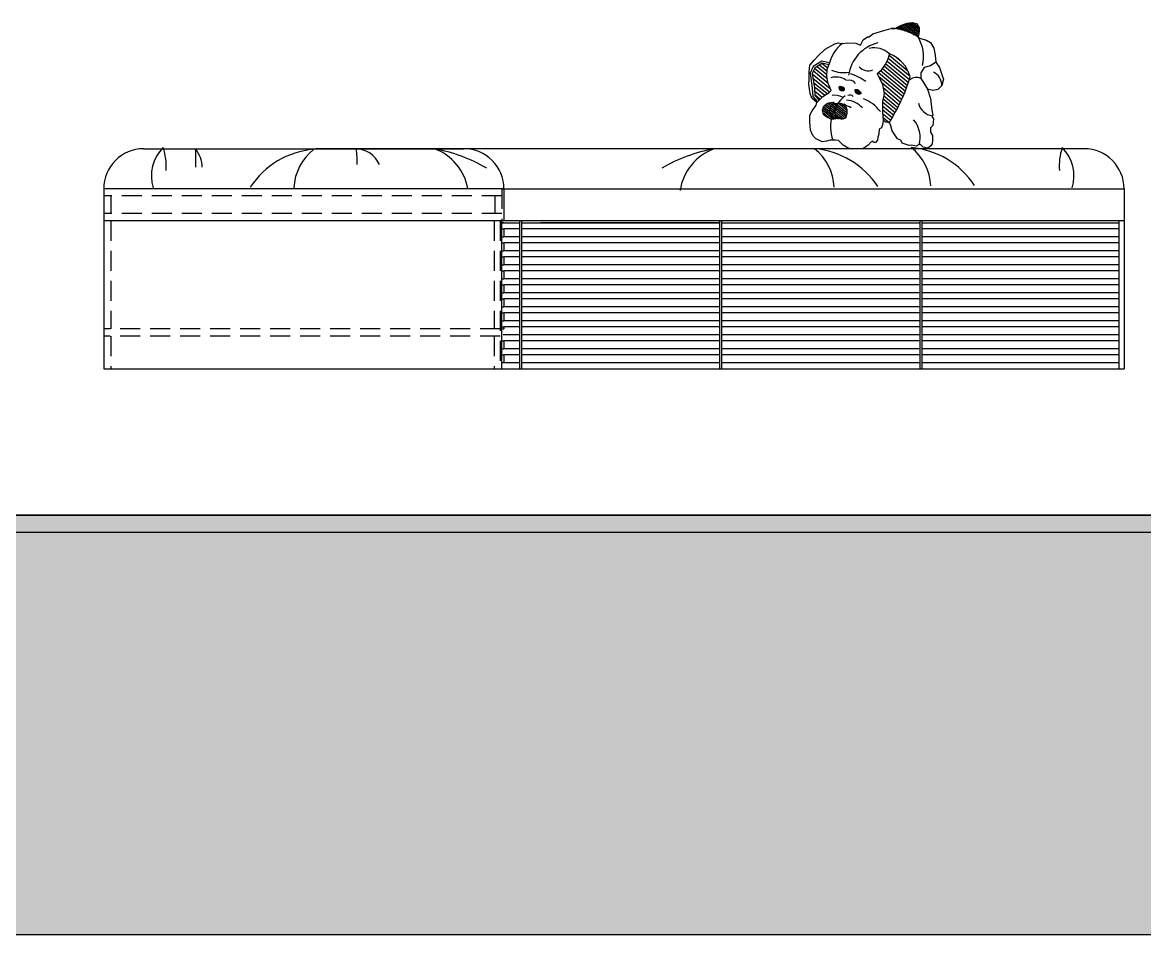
# Model space of a CAD drawing. Header units: millimetres. Extents: x 30176 to 68715, y 55479 to 72995.
# Drawn here: x 43246 to 46050, y 55479 to 57758 of the extents above; entities that cross this region are included whole.
import ezdxf

# ---------------------------------------------------------------- set-up
doc = ezdxf.new("R2010")
doc.units = ezdxf.units.MM
doc.linetypes.add('HIDDENX2', pattern=[0.75, 0.5, -0.25])
doc.layers.add('www.cad-blocks.net', color=7, linetype='Continuous')

# ---------------------------------------------------------------- blocks, each defined once
blk = doc.blocks.new('A$C7BF52735')
h = blk.add_hatch()
h.set_pattern_fill('ANSI31', color=256, scale=20, style=0)
h.set_pattern_definition([(140.369994, (-14627.6437, 14072.2447), (2.2961787, 2.77264555), [])])
h.paths.add_polyline_path([(1976.9, 850.1), (1977.5, 850.2), (1990.8, 858.1), (2007.7, 863.7), (2020.9, 865.6), (2031.9, 862.6), (2037.5, 852.5), (2037.7, 843.1), (2035.9, 833.6), (2035, 828.8, 0.129501)])
h = blk.add_hatch()
h.set_pattern_fill('ANSI31', color=256, scale=40, style=0)
h.set_pattern_definition([(140.369994, (-14627.644, 14072.245), (4.5923574, 5.545291), [])])
h.paths.add_polyline_path([(1806.7, 731.1), (1809.5, 715.4), (1818.1, 695.4), (1812.5, 690.9), (1797.4, 680.8), (1787.5, 671.2), (1777.1, 682.9), (1776, 702.2), (1770.6, 738.4), (1776.7, 751.7), (1795.6, 763.5), (1812.1, 759.7), (1807.8, 748)])
h.paths.add_polyline_path([(1933.1, 738.3, 0.19505), (1963.3, 787.3, -0.242355), (2015.6, 729.4, -0.070869), (1962.5, 615), (1954.6, 616.7), (1948.2, 620.8), (1946.2, 642), (1945.8, 668), (1949.9, 688.4), (1946.5, 710.2)])
h = blk.add_hatch()
h.set_pattern_fill('ANSI31', color=256, scale=9.45, style=0)
h.set_pattern_definition([(140.369994, (-14219.6714, 13141.5702), (1.08494444, 1.31007502), [])])
h.paths.add_polyline_path([(1879.6, 689.9), (1877.6, 694.7), (1878, 698.2), (1883.3, 697.9), (1887.4, 695.9), (1892.1, 690.3), (1891.7, 686.9), (1887.5, 686.2), (1883, 686.9)])
h.paths.add_polyline_path([(1840.5, 695.4), (1838.4, 698.9), (1837.7, 703.3), (1839.1, 705.5), (1840.6, 706.2), (1843.8, 705.2), (1847.6, 703.9), (1850.6, 699.8), (1850.4, 696.1), (1847, 693.9)])
h = blk.add_hatch()
h.set_pattern_fill('ANSI31', color=256, scale=23.625, style=0)
h.set_pattern_definition([(140.369994, (-14219.6714, 13141.5702), (2.7123611, 3.2751876), [])])
h.paths.add_polyline_path([(1827.9, 663.5), (1841.6, 663.6), (1846.3, 662.6), (1850.9, 659.4), (1853.8, 656.6), (1857, 648.5), (1857.3, 637.5), (1853.3, 626.3), (1845.4, 623.8), (1832.5, 625.5), (1824.5, 623.8), (1817.5, 624.1), (1805.2, 629.4), (1798.3, 635.5), (1795.9, 646.1), (1799.3, 656.5), (1805.9, 662.4), (1812.4, 665), (1822.8, 666.7)])
for p, q in [((100, 550), (900, 550)), ((2450, 550), (530, 550)), ((1000, 450), (0, 450)), ((0, 450), (0, 0)), ((995, 450), (2550, 450)), ((1000, 450), (1000, 370)), ((2550, 450), (2550, 0)), ((1000, 370), (0, 370)), ((2550, 370), (530, 370)), ((994, 370), (994, 0)), ((994, 365), (1040, 365)), ((1000, 365), (994, 365)), ((1040, 0), (1040, 370)), ((1045, 0), (1045, 370)), ((1045, 365), (1540, 365)), ((1540, 365), (1092.5, 365)), ((1540, 0), (1540, 370)), ((1545, 0), (1545, 370)), ((1545, 365), (2040, 365)), ((2040, 0), (2040, 370)), ((2045, 0), (2045, 370)), ((2045, 365), (2537.5, 365)), ((2537.5, 0), (2537.5, 370)), ((994, 350), (1000, 350)), ((1040, 350), (1000, 350)), ((1000, 350), (1000, 330)), ((1540, 350), (1045, 350)), ((1540, 350), (1092.5, 350)), ((2040, 350), (1545, 350)), ((2537.5, 350), (2045, 350)), ((994, 330), (1000, 330)), ((994, 315), (1000, 315)), ((1040, 330), (1000, 330)), ((1040, 315), (1000, 315)), ((1000, 315), (1000, 295)), ((1540, 330), (1045, 330)), ((1540, 315), (1045, 315)), ((1540, 330), (1092.5, 330)), ((1540, 315), (1092.5, 315)), ((2040, 330), (1545, 330)), ((2040, 315), (1545, 315)), ((2537.5, 330), (2045, 330)), ((2537.5, 315), (2045, 315)), ((994, 295), (1000, 295)), ((1040, 295), (1000, 295)), ((1540, 295), (1045, 295)), ((1540, 295), (1092.5, 295)), ((2040, 295), (1545, 295)), ((2537.5, 295), (2045, 295)), ((994, 280), (1000, 280)), ((994, 260), (1000, 260)), ((1040, 280), (1000, 280)), ((1000, 280), (1000, 260)), ((1040, 260), (1000, 260)), ((1540, 280), (1045, 280)), ((1540, 260), (1045, 260)), ((1540, 280), (1092.5, 280)), ((1540, 260), (1092.5, 260)), ((2040, 280), (1545, 280)), ((2040, 260), (1545, 260)), ((2537.5, 280), (2045, 280)), ((2537.5, 260), (2045, 260)), ((994, 245), (1000, 245)), ((994, 225), (1000, 225)), ((1040, 245), (1000, 245)), ((1000, 245), (1000, 225)), ((1040, 225), (1000, 225)), ((1540, 245), (1045, 245)), ((1540, 225), (1045, 225)), ((1540, 245), (1092.5, 245)), ((1540, 225), (1092.5, 225)), ((2040, 245), (1545, 245)), ((2040, 225), (1545, 225)), ((2537.5, 245), (2045, 245)), ((2537.5, 225), (2045, 225)), ((994, 210), (1000, 210)), ((1040, 210), (1000, 210)), ((1000, 210), (1000, 190)), ((1540, 210), (1045, 210)), ((1540, 210), (1092.5, 210)), ((2040, 210), (1545, 210)), ((2537.5, 210), (2045, 210)), ((994, 190), (1000, 190)), ((994, 175), (1000, 175)), ((1040, 190), (1000, 190)), ((1040, 175), (1000, 175)), ((1000, 175), (1000, 155)), ((1540, 190), (1045, 190)), ((1540, 175), (1045, 175)), ((1540, 190), (1092.5, 190)), ((1540, 175), (1092.5, 175)), ((2040, 190), (1545, 190)), ((2040, 175), (1545, 175)), ((2537.5, 190), (2045, 190)), ((2537.5, 175), (2045, 175)), ((994, 155), (1000, 155)), ((1040, 155), (1000, 155)), ((1540, 155), (1045, 155)), ((1540, 155), (1092.5, 155)), ((2040, 155), (1545, 155)), ((2537.5, 155), (2045, 155)), ((994, 140), (1000, 140)), ((994, 120), (1000, 120)), ((1040, 140), (1000, 140)), ((1000, 140), (1000, 120)), ((1040, 120), (1000, 120)), ((1540, 140), (1045, 140)), ((1540, 120), (1045, 120)), ((1540, 140), (1092.5, 140)), ((1540, 120), (1092.5, 120)), ((2040, 140), (1545, 140)), ((2040, 120), (1545, 120)), ((2537.5, 140), (2045, 140)), ((2537.5, 120), (2045, 120)), ((994, 105), (1000, 105)), ((994, 100), (1000, 100)), ((1040, 85), (998.1, 85)), ((1040, 105), (1000, 105)), ((1000, 105), (1000, 100)), ((1540, 105), (1045, 105)), ((1540, 85), (1045, 85)), ((1540, 105), (1092.5, 105)), ((1540, 85), (1092.5, 85)), ((2040, 105), (1545, 105)), ((2040, 85), (1545, 85)), ((2537.5, 105), (2045, 105)), ((2537.5, 85), (2045, 85)), ((994, 70), (1000, 70)), ((1040, 70), (1000, 70)), ((1000, 70), (1000, 50)), ((1540, 70), (1045, 70)), ((1540, 70), (1092.5, 70)), ((2040, 70), (1545, 70)), ((2537.5, 70), (2045, 70)), ((994, 50), (1000, 50)), ((994, 35), (1000, 35)), ((1040, 50), (1000, 50)), ((1040, 35), (1000, 35)), ((1000, 35), (1000, 15)), ((1540, 50), (1045, 50)), ((1540, 35), (1045, 35)), ((1540, 50), (1092.5, 50)), ((1540, 35), (1092.5, 35)), ((2040, 50), (1545, 50)), ((2040, 35), (1545, 35)), ((2537.5, 50), (2045, 50)), ((2537.5, 35), (2045, 35)), ((1000, 15), (994, 15)), ((1040, 15), (1000, 15)), ((1540, 15), (1045, 15)), ((1540, 15), (1092.5, 15)), ((2040, 15), (1545, 15)), ((2537.5, 15), (2045, 15)), ((0, 0), (2550, 0)), ((976, 0), (994, 0))]:
    blk.add_line(p, q)
at = {"linetype": 'HIDDENX2', "ltscale": 100}
for p, q in [((995, 450), (995, 370)), ((995, 432), (0, 432)), ((18, 432), (18, 388)), ((977, 432), (977, 388)), ((995, 388), (0, 388)), ((18, 370), (18, 100)), ((976, 370), (976, 100)), ((991, 370), (991, 0)), ((991, 100), (0, 100)), ((991, 82), (0, 82)), ((18, 82), (18, 0)), ((976, 82), (976, 0))]:
    blk.add_line(p, q, dxfattribs=at)
for points in [[(2035, 828.8), (2041.4, 825.4), (2055.8, 821.4), (2065.7, 815.7), (2074.4, 801.8), (2078.1, 784.1), (2079.7, 766.2), (2089, 753), (2096.4, 731), (2098.4, 723.8), (2094.6, 708.1), (2084.2, 697.7), (2071.6, 695.9), (2058.6, 699.3), (2066.1, 676), (2069.6, 646.2), (2072.1, 633.7), (2069.1, 630.8), (2073.6, 625.2), (2071.8, 608.3), (2065.7, 602.4), (2066, 591.7), (2071.5, 583.5), (2071.3, 570.8), (2070.1, 562.7), (2066.6, 557), (2059.8, 551.7), (2047.5, 553.9), (2041.5, 560.7), (2037.5, 560.3), (2030.5, 556.9), (2019.6, 559.3), (2013, 558), (1995.7, 564.4), (1992.3, 571.4), (1983.3, 575.2), (1970.1, 594.7), (1966.9, 607.1), (1963.5, 614.8), (1954.6, 616.7), (1948.2, 620.8), (1945.9, 609.8), (1943.3, 602.2), (1938.2, 599.1), (1937.4, 586.3), (1934.8, 578.7), (1933.5, 571.2), (1928.7, 565.4), (1924, 565.6), (1921.6, 569.4), (1917.2, 566.4), (1910.5, 559), (1899.9, 551.3), (1895.4, 549.6), (1883.3, 549.8), (1871.3, 549.3), (1860.4, 551.6), (1847.6, 559.1), (1835.8, 570.7), (1828.4, 571.4), (1815.7, 571.5), (1806.5, 569.3), (1795.3, 567.6), (1778.5, 576), (1772.4, 583.5), (1766.5, 596.3), (1764.7, 616.2), (1764.4, 633.6), (1770, 644.8), (1780, 659.1), (1782.1, 666), (1769.7, 676.2), (1765.3, 687.8), (1762.4, 711.6), (1763.3, 723.7), (1762.8, 742.4), (1764.7, 758.6), (1775.5, 771.7), (1786.4, 783.4), (1803, 799), (1827.2, 812), (1835.7, 814.8), (1845.8, 813.1), (1859, 815), (1879.3, 813.5), (1891.1, 808.6), (1897.8, 822.6), (1908.5, 829.6), (1912.6, 829.4), (1921.8, 837.6), (1949.8, 845.6), (1960.9, 848.6), (1968.1, 850.6), (1973.5, 849.8), (1977.5, 850.2), (1990.8, 858.1), (2007.7, 863.7), (2020.9, 865.6), (2031.9, 862.6), (2037.5, 852.5), (2037.7, 843.1), (2035.9, 833.6), (2035, 828.8)], [(1813.2, 764.9), (1794.7, 769.2), (1772.5, 755.4), (1765.1, 739.2), (1770.7, 701.6), (1772, 680.8), (1783.5, 667.7)], [(1812.1, 759.7), (1795.6, 763.5), (1776.7, 751.7), (1770.6, 738.4), (1776, 702.2), (1777.1, 682.9), (1787.5, 671.2)], [(1782.1, 666), (1797.4, 680.8), (1812.5, 690.9), (1818.1, 695.4), (1809.5, 715.4), (1806.7, 731.1), (1807.8, 748), (1812.1, 759.7)], [(2079.7, 766.2), (2065.8, 757.5), (2050.2, 752.7), (2042.1, 739.9), (2042.1, 725.2), (2049, 715.8), (2058.6, 699.3)], [(1933.1, 738.3), (1946.5, 710.2), (1949.9, 688.4), (1945.8, 668), (1946.2, 642), (1948.2, 620.8)], [(1847.6, 703.9), (1850.6, 699.8), (1850.4, 696.1), (1847, 693.9), (1840.5, 695.4), (1838.4, 698.9), (1837.7, 703.3), (1839.1, 705.5), (1840.6, 706.2), (1843.8, 705.2), (1847.6, 703.9)], [(1887.4, 695.9), (1892.1, 690.3), (1891.7, 686.9), (1887.5, 686.2), (1883, 686.9), (1879.6, 689.9), (1877.6, 694.7), (1878, 698.2), (1883.3, 697.9), (1887.4, 695.9)], [(1827.9, 663.5), (1841.6, 663.6), (1846.3, 662.6), (1850.9, 659.4), (1853.8, 656.6), (1857, 648.5), (1857.3, 637.5), (1853.3, 626.3), (1845.4, 623.8), (1832.5, 625.5), (1824.5, 623.8), (1817.5, 624.1), (1805.2, 629.4), (1798.3, 635.5), (1795.9, 646.1), (1799.3, 656.5), (1805.9, 662.4), (1812.4, 665), (1822.8, 666.7), (1827.9, 663.5)]]:
    blk.add_lwpolyline(points)
for centre, radius, start, end in [((1965.6, 729.2), 121.5, 55.1231, 88.8196), ((1958.6, 719.2), 98.4, 104.2449, 171.5642), ((1955.4, 779.9), 93.5, 346.6528, 31.5499), ((1900.4, 741.1), 90.2, 127.1598, 168.1137), ((1925.9, 747.6), 54.6, 46.7232, 103.4458), ((1887.9, 800.1), 76.5, 306.2758, 350.4236), ((1933.2, 707.6), 85.2, 14.8156, 69.3086), ((1830, 685.1), 44.2, 56.1945, 107.1643), ((1848.4, 813.8), 73.4, 246.1961, 280.5499), ((1837.7, 632.2), 108.5, 52.0926, 74.7005), ((1910.3, 775.3), 30.4, 222.2193, 292.6241), ((1587.7, 858.5), 446.9, 326.9928, 343.2076), ((2056.5, 707.6), 38.1, 0.6269, 63.3458), ((1863.8, 704), 17.8, 31.6202, 113.9305), ((2030.6, 706.9), 21.6, 57.9026, 135.0986), ((1915.8, 605.3), 99.7, 129.2309, 199.8729), ((1827.6, 645.9), 37.7, 61.1462, 101.5547), ((1864.8, 673.7), 10.5, 40.8182, 118.0685), ((1861, 581.1), 101.2, 37.9357, 68.0645), ((1812.6, 648.7), 9.27, 193.2513, 283.7845), ((1830.7, 645.6), 17, 112.9946, 200.4001), ((1839.8, 642.7), 14, 131.1194, 293.2246), ((1710, 345.6), 344.9, 62.6896, 66.1855), ((1848.8, 606.3), 66, 43.9069, 83.3777), ((2077, 674.1), 42.3, 193.6832, 261.348), ((1827.3, 639.7), 12.5, 180.0709, 287.4387), ((1975.5, 578.9), 64.8, 343.2721, 41.6229), ((100, 450), 100, 90, 180), ((218.5, 482.5), 99.3, 134.8109, 197.5985), ((8.7, 506.4), 147.4, 355.908, 18.4118), ((165.1, 499.9), 81.4, 2.7924, 37.4926), ((-470.9, 515.2), 701.4, 359.0724, 2.7951), ((542.6, 338.8), 210.6, 94.9111, 146.8313), ((604.6, 447), 129.3, 128.2083, 177.4466), ((628.6, 484.4), 65.7, 23.3707, 88.0297), ((455.2, 518.7), 178.4, 357.3463, 10.1081), ((780.5, 426.2), 132, 10.3892, 69.6825), ((750.2, 144.2), 412.9, 59.9399, 79.3785), ((900, 450), 100, 0, 90), ((1601.3, 144.2), 412.9, 100.6215, 120.0601), ((1571, 426.2), 132, 110.3175, 171.5692), ((1696.3, 448.4), 129.3, 2.5534, 51.7917), ((1758.3, 340.2), 210.6, 33.1687, 85.0889), ((1937.8, 451.3), 129.3, 2.5534, 51.7917), ((1999.7, 343.1), 210.6, 33.1687, 85.0889), ((2535.1, 506.4), 147.4, 161.5882, 184.092), ((2325.3, 482.5), 99.3, 342.4015, 45.1891), ((2450, 450), 100, 0, 90)]:
    blk.add_arc(centre, radius, start, end)
blk = doc.blocks.new('FORMAT')
at = {"true_color": 0x546d8e}
h = blk.add_hatch(color=155, dxfattribs=at)
h.set_gradient(color1=(68, 68, 68), color2=(84, 109, 142), tint=1)
h.paths.add_polyline_path([(68715.5, 55478.6), (68715.5, 56526.5), (33904.5, 56526.5), (33904.5, 55478.6)])
h.paths.add_polyline_path([(54090.9, 55812.9), (68328.4, 55812.9), (68328.4, 56273.6), (54090.9, 56273.6)], flags=24)
at = {"color": 155, "true_color": 0x546d8e}
for p, q in [((68715.5, 56526.5), (33904.5, 56526.5)), ((33904.5, 56526.5), (68715.5, 56526.5)), ((33904.5, 55478.6), (68715.5, 55478.6))]:
    blk.add_line(p, q, dxfattribs=at)
for p, q in [((33904.5, 56526.5), (68715.5, 56526.5)), ((33904.5, 56483.9), (68715.5, 56483.9))]:
    blk.add_line(p, q)

msp = doc.modelspace()

# ---------------------------------------------------------------- block references
msp.add_blockref('A$C7BF52735', (43449.3, 56892))
at = {"layer": 'www.cad-blocks.net'}
msp.add_blockref('FORMAT', (0, 0), dxfattribs=at)

doc.saveas('drawing.dxf')
